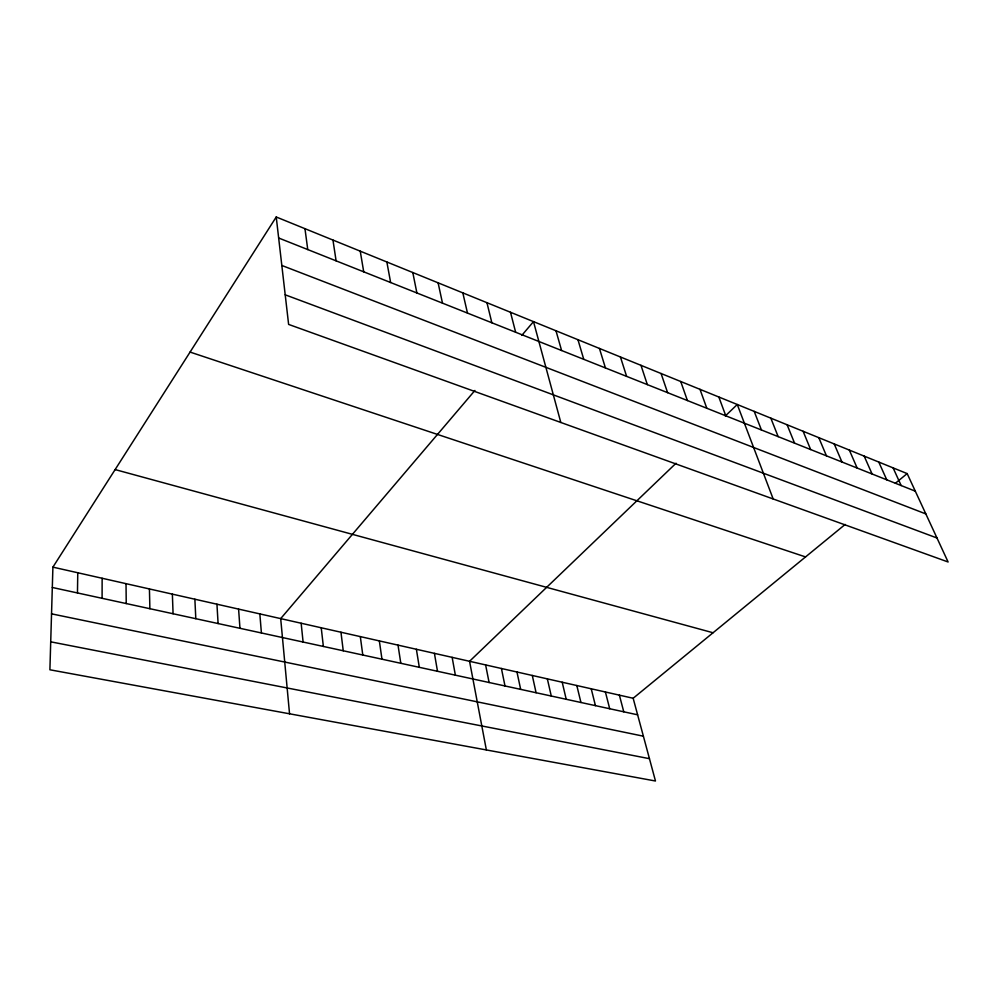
<?xml version="1.0" encoding="UTF-8"?>
<svg xmlns="http://www.w3.org/2000/svg" width="998" height="998" viewBox="0 0 998 998"><rect width="100%" height="100%" fill="white"/><g stroke="black" fill="none" stroke-linecap="round" stroke-linejoin="round"><path stroke-width="1.5" d="M102.095 598.301L102.133 578.266M77.457 592.937L77.769 572.765M52.906 567.138L49.9 669.783L655.474 781.01L633.156 698.263L52.906 567.138L276.234 216.99L907.17 473.601L948.1 561.986L288.622 324.412L276.234 216.99M474.923 390.455L280.688 618.61L289.545 713.807M521.792 335.39L533.506 321.63L560.814 422.466M676.045 463.222L469.559 661.287L486.363 749.947M725.321 415.966L737.273 404.502L773.176 498.975M633.156 698.263L845.169 524.437M895.381 483.257L907.17 473.601M50.723 641.826L649.449 758.68M51.534 613.845L643.386 736.187M52.308 587.473L637.622 714.817M115.132 469.584L713.046 632.757M190.069 352.082L805.548 556.921M285.203 294.809L936.985 537.997M281.823 265.456L925.845 513.92M278.654 237.998L915.303 491.166M893.098 467.875L901.157 485.539M878.764 462.049L886.76 479.813M864.181 456.111L872.09 473.988M849.335 450.073L857.157 468.05M834.203 443.923L841.95 461.999M818.797 437.66L826.444 455.837M803.103 431.273L810.65 449.549M787.11 424.774L794.558 443.149M770.818 418.137L778.153 436.625M754.201 411.388L761.437 429.976M718.822 396.992L725.795 415.804M699.985 389.332L706.809 408.257M680.736 381.51L687.41 400.547M661.075 373.501L667.6 392.663M640.978 365.33L647.328 384.604M620.432 356.985L626.619 376.371M599.436 348.439L605.437 367.95M577.954 339.707L583.755 359.33M555.986 330.775L561.587 350.51M619.384 695.144L623.775 711.811M510.502 312.274L515.642 332.247M605.412 691.988L609.703 708.742M591.228 688.782L595.432 705.636M486.949 302.693L491.852 322.778M576.819 685.526L580.936 702.48M562.198 682.22L566.215 699.286M462.823 292.876L467.476 313.085M547.353 678.865L551.27 696.03M532.283 675.459L536.088 692.724M438.11 282.833L442.488 303.155M516.964 672.003L520.669 689.369M501.42 668.485L505 685.963M412.798 272.529L416.89 292.975M485.614 664.918L489.095 682.507M386.85 261.975L390.642 282.534M452.144 657.358L455.362 675.159M434.417 653.353L437.498 671.28M360.241 251.159L363.721 271.83M416.378 649.274L419.31 667.325M398.015 645.132L400.809 663.296M332.958 240.056L336.101 260.84M379.34 640.903L381.972 659.191M360.315 636.612L362.785 655.025M304.964 228.679L307.758 249.575M340.954 632.233L343.25 650.771M321.231 627.779L323.364 646.442M301.147 623.239L303.093 642.038M259.842 613.907L261.401 632.969M238.597 609.104L239.957 628.303M216.94 604.214L218.1 623.538M194.872 599.224L195.808 618.685M172.367 594.134L173.078 613.745M149.426 588.957L149.887 608.705M126.022 583.668L126.235 603.553"/></g></svg>
